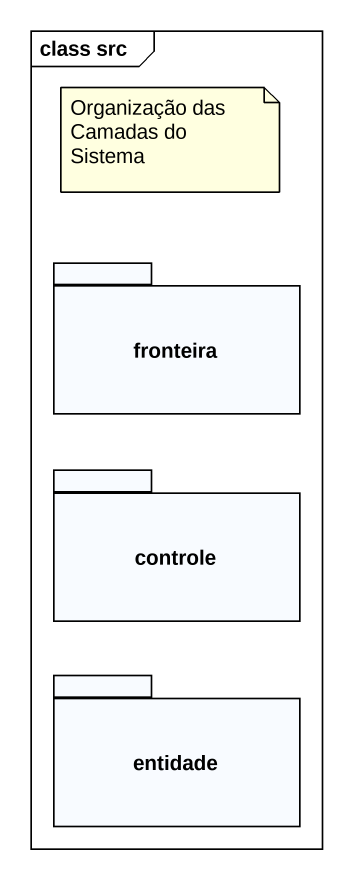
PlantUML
@startuml
mainframe class src
package fronteira {
}
package controle {
}
package entidade {
}
note as N1
  Organização das Camadas do Sistema
end note
@enduml
